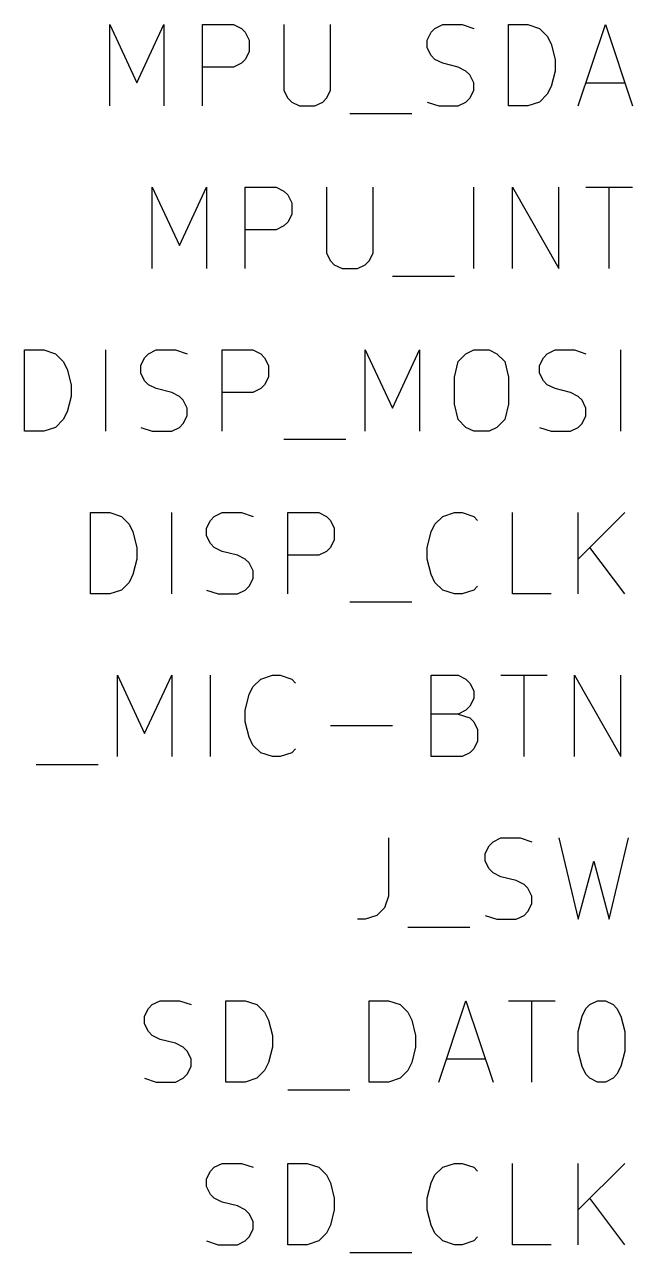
# Model space of a CAD drawing. Header units: inches. Extents: x 0.4 to 16.1, y -11.3 to -0.4.
# Drawn here: x 8.417 to 8.791, y -3.585 to -2.83 of the extents above; entities that cross this region are included whole.
import ezdxf

# ---------------------------------------------------------------- set-up
doc = ezdxf.new("R2010")
doc.units = ezdxf.units.IN
doc.header["$MEASUREMENT"] = 0
doc.layers.add('REDSIX', color=19, linetype='CONTINUOUS')

msp = doc.modelspace()

# ---------------------------------------------------------------- linework, layer by layer
at = {"layer": 'REDSIX', "linetype": 'CONTINUOUS'}
for p, q in [((8.4697, -2.8798), (8.4697, -2.8298)), ((8.4697, -2.8298), (8.48637, -2.86552)), ((8.48637, -2.86552), (8.50303, -2.8298)), ((8.50303, -2.8298), (8.50303, -2.8798)), ((8.52684, -2.8798), (8.52684, -2.8298)), ((8.52684, -2.8298), (8.54589, -2.8298)), ((8.54589, -2.8298), (8.55065, -2.83218)), ((8.57684, -2.8298), (8.57684, -2.87028)), ((8.60541, -2.87028), (8.60541, -2.8298)), ((8.6697, -2.83218), (8.67446, -2.8298)), ((8.67446, -2.8298), (8.68636, -2.8298)), ((8.68636, -2.8298), (8.69351, -2.83218)), ((8.71493, -2.8798), (8.71493, -2.8298)), ((8.71493, -2.8298), (8.72684, -2.8298)), ((8.72684, -2.8298), (8.73398, -2.83218)), ((8.75779, -2.8798), (8.77446, -2.8298)), ((8.77446, -2.8298), (8.79113, -2.8798)), ((8.55065, -2.83218), (8.55303, -2.83456)), ((8.55303, -2.83456), (8.55541, -2.83932)), ((8.66494, -2.83932), (8.66731, -2.83456)), ((8.66731, -2.83456), (8.6697, -2.83218)), ((8.73398, -2.83218), (8.73874, -2.83694)), ((8.73874, -2.83694), (8.74113, -2.8417)), ((8.55541, -2.83932), (8.55541, -2.84647)), ((8.66494, -2.84409), (8.66494, -2.83932)), ((8.66731, -2.84885), (8.66494, -2.84409)), ((8.74113, -2.8417), (8.7435, -2.85123)), ((8.55303, -2.85123), (8.55065, -2.85361)), ((8.55541, -2.84647), (8.55303, -2.85123)), ((8.6697, -2.85123), (8.66731, -2.84885)), ((8.67446, -2.85361), (8.6697, -2.85123)), ((8.7435, -2.85123), (8.7435, -2.85837)), ((8.54589, -2.85599), (8.52684, -2.85599)), ((8.55065, -2.85361), (8.54589, -2.85599)), ((8.68398, -2.85599), (8.67446, -2.85361)), ((8.68874, -2.85837), (8.68398, -2.85599)), ((8.69113, -2.86075), (8.68874, -2.85837)), ((8.7435, -2.85837), (8.74113, -2.86789)), ((8.69351, -2.86552), (8.69113, -2.86075)), ((8.69351, -2.87028), (8.69351, -2.86552)), ((8.74113, -2.86789), (8.73874, -2.87266)), ((8.76256, -2.86552), (8.78636, -2.86552)), ((8.57684, -2.87028), (8.57922, -2.87504)), ((8.57922, -2.87504), (8.5816, -2.87742)), ((8.60065, -2.87742), (8.60303, -2.87504)), ((8.60303, -2.87504), (8.60541, -2.87028)), ((8.68874, -2.87742), (8.69113, -2.87504)), ((8.69113, -2.87504), (8.69351, -2.87028)), ((8.73874, -2.87266), (8.73398, -2.87742)), ((8.5816, -2.87742), (8.58636, -2.8798)), ((8.58636, -2.8798), (8.59589, -2.8798)), ((8.59589, -2.8798), (8.60065, -2.87742)), ((8.66494, -2.87742), (8.67208, -2.8798)), ((8.67208, -2.8798), (8.68398, -2.8798)), ((8.68398, -2.8798), (8.68874, -2.87742)), ((8.72684, -2.8798), (8.71493, -2.8798)), ((8.73398, -2.87742), (8.72684, -2.8798)), ((8.61732, -2.88456), (8.65541, -2.88456)), ((8.49589, -2.9798), (8.49589, -2.9298)), ((8.49589, -2.9298), (8.51256, -2.96552)), ((8.51256, -2.96552), (8.52922, -2.9298)), ((8.52922, -2.9298), (8.52922, -2.9798)), ((8.55303, -2.9798), (8.55303, -2.9298)), ((8.55303, -2.9298), (8.57207, -2.9298)), ((8.57207, -2.9298), (8.57684, -2.93218)), ((8.57684, -2.93218), (8.57922, -2.93456)), ((8.57922, -2.93456), (8.5816, -2.93932)), ((8.60303, -2.9298), (8.60303, -2.97028)), ((8.6316, -2.97028), (8.6316, -2.9298)), ((8.6935, -2.9798), (8.6935, -2.9298)), ((8.71731, -2.9798), (8.71731, -2.9298)), ((8.71731, -2.9298), (8.74589, -2.9798)), ((8.74589, -2.9798), (8.74589, -2.9298)), ((8.76256, -2.9298), (8.79113, -2.9298)), ((8.77684, -2.9798), (8.77684, -2.9298)), ((8.5816, -2.93932), (8.5816, -2.94647)), ((8.5816, -2.94647), (8.57922, -2.95123)), ((8.57207, -2.95599), (8.55303, -2.95599)), ((8.57684, -2.95361), (8.57207, -2.95599)), ((8.57922, -2.95123), (8.57684, -2.95361)), ((8.60303, -2.97028), (8.60541, -2.97504)), ((8.62922, -2.97504), (8.6316, -2.97028)), ((8.60541, -2.97504), (8.60779, -2.97742)), ((8.60779, -2.97742), (8.61255, -2.9798)), ((8.61255, -2.9798), (8.62207, -2.9798)), ((8.62207, -2.9798), (8.62684, -2.97742)), ((8.62684, -2.97742), (8.62922, -2.97504)), ((8.64351, -2.98456), (8.6816, -2.98456)), ((8.41731, -3.0798), (8.41731, -3.0298)), ((8.41731, -3.0298), (8.42922, -3.0298)), ((8.42922, -3.0298), (8.43636, -3.03218)), ((8.43636, -3.03218), (8.44113, -3.03694)), ((8.46731, -3.0798), (8.46731, -3.0298)), ((8.49113, -3.03456), (8.49351, -3.03218)), ((8.49351, -3.03218), (8.49827, -3.0298)), ((8.49827, -3.0298), (8.51017, -3.0298)), ((8.51017, -3.0298), (8.51732, -3.03218)), ((8.53874, -3.0798), (8.53874, -3.0298)), ((8.53874, -3.0298), (8.55779, -3.0298)), ((8.55779, -3.0298), (8.56256, -3.03218)), ((8.56256, -3.03218), (8.56494, -3.03456)), ((8.62684, -3.0798), (8.62684, -3.0298)), ((8.62684, -3.0298), (8.64351, -3.06552)), ((8.64351, -3.06552), (8.66017, -3.0298)), ((8.66017, -3.0298), (8.66017, -3.0798)), ((8.68398, -3.03694), (8.68874, -3.03218)), ((8.68874, -3.03218), (8.6935, -3.0298)), ((8.6935, -3.0298), (8.70303, -3.0298)), ((8.70303, -3.0298), (8.70779, -3.03218)), ((8.70779, -3.03218), (8.71255, -3.03694)), ((8.73636, -3.03456), (8.73874, -3.03218)), ((8.73874, -3.03218), (8.74351, -3.0298)), ((8.74351, -3.0298), (8.75541, -3.0298)), ((8.75541, -3.0298), (8.76256, -3.03218)), ((8.78398, -3.0798), (8.78398, -3.0298)), ((8.44113, -3.03694), (8.44351, -3.0417)), ((8.48875, -3.03932), (8.49113, -3.03456)), ((8.48875, -3.04409), (8.48875, -3.03932)), ((8.56494, -3.03456), (8.56731, -3.03932)), ((8.56731, -3.03932), (8.56731, -3.04647)), ((8.6816, -3.04647), (8.68398, -3.03694)), ((8.71255, -3.03694), (8.71493, -3.04647)), ((8.73398, -3.03932), (8.73636, -3.03456)), ((8.73398, -3.04409), (8.73398, -3.03932)), ((8.44351, -3.0417), (8.44589, -3.05123)), ((8.49113, -3.04885), (8.48875, -3.04409)), ((8.49351, -3.05123), (8.49113, -3.04885)), ((8.56731, -3.04647), (8.56494, -3.05123)), ((8.6816, -3.06313), (8.6816, -3.04647)), ((8.71493, -3.04647), (8.71493, -3.06313)), ((8.73636, -3.04885), (8.73398, -3.04409)), ((8.73874, -3.05123), (8.73636, -3.04885)), ((8.44589, -3.05123), (8.44589, -3.05837)), ((8.49827, -3.05361), (8.49351, -3.05123)), ((8.5078, -3.05599), (8.49827, -3.05361)), ((8.51256, -3.05837), (8.5078, -3.05599)), ((8.55779, -3.05599), (8.53874, -3.05599)), ((8.56256, -3.05361), (8.55779, -3.05599)), ((8.56494, -3.05123), (8.56256, -3.05361)), ((8.74351, -3.05361), (8.73874, -3.05123)), ((8.75303, -3.05599), (8.74351, -3.05361)), ((8.75779, -3.05837), (8.75303, -3.05599)), ((8.44589, -3.05837), (8.44351, -3.06789)), ((8.51494, -3.06075), (8.51256, -3.05837)), ((8.51732, -3.06552), (8.51494, -3.06075)), ((8.68398, -3.07266), (8.6816, -3.06313)), ((8.71493, -3.06313), (8.71255, -3.07266)), ((8.76017, -3.06075), (8.75779, -3.05837)), ((8.76256, -3.06552), (8.76017, -3.06075)), ((8.44351, -3.06789), (8.44113, -3.07266)), ((8.51494, -3.07504), (8.51732, -3.07028)), ((8.51732, -3.07028), (8.51732, -3.06552)), ((8.76017, -3.07504), (8.76256, -3.07028)), ((8.76256, -3.07028), (8.76256, -3.06552)), ((8.43636, -3.07742), (8.42922, -3.0798)), ((8.44113, -3.07266), (8.43636, -3.07742)), ((8.48875, -3.07742), (8.49589, -3.0798)), ((8.5078, -3.0798), (8.51256, -3.07742)), ((8.51256, -3.07742), (8.51494, -3.07504)), ((8.68874, -3.07742), (8.68398, -3.07266)), ((8.6935, -3.0798), (8.68874, -3.07742)), ((8.70779, -3.07742), (8.70303, -3.0798)), ((8.71255, -3.07266), (8.70779, -3.07742)), ((8.73398, -3.07742), (8.74113, -3.0798)), ((8.75303, -3.0798), (8.75779, -3.07742)), ((8.75779, -3.07742), (8.76017, -3.07504)), ((8.42922, -3.0798), (8.41731, -3.0798)), ((8.49589, -3.0798), (8.5078, -3.0798)), ((8.57684, -3.08456), (8.61494, -3.08456)), ((8.70303, -3.0798), (8.6935, -3.0798)), ((8.74113, -3.0798), (8.75303, -3.0798)), ((8.45779, -3.1798), (8.45779, -3.1298)), ((8.45779, -3.1298), (8.4697, -3.1298)), ((8.4697, -3.1298), (8.47684, -3.13218)), ((8.47684, -3.13218), (8.4816, -3.13694)), ((8.50779, -3.1798), (8.50779, -3.1298)), ((8.5316, -3.13456), (8.53398, -3.13218)), ((8.53398, -3.13218), (8.53875, -3.1298)), ((8.53875, -3.1298), (8.55065, -3.1298)), ((8.55065, -3.1298), (8.5578, -3.13218)), ((8.57922, -3.1798), (8.57922, -3.1298)), ((8.57922, -3.1298), (8.59827, -3.1298)), ((8.59827, -3.1298), (8.60303, -3.13218)), ((8.60303, -3.13218), (8.60541, -3.13456)), ((8.6697, -3.13694), (8.67446, -3.13218)), ((8.67446, -3.13218), (8.6816, -3.1298)), ((8.6816, -3.1298), (8.68636, -3.1298)), ((8.68636, -3.1298), (8.69351, -3.13218)), ((8.69351, -3.13218), (8.69589, -3.13456)), ((8.71731, -3.1798), (8.71731, -3.1298)), ((8.75779, -3.1798), (8.75779, -3.1298)), ((8.78636, -3.1298), (8.75779, -3.15837)), ((8.4816, -3.13694), (8.48398, -3.1417)), ((8.52922, -3.13932), (8.5316, -3.13456)), ((8.52922, -3.14409), (8.52922, -3.13932)), ((8.60541, -3.13456), (8.60779, -3.13932)), ((8.60779, -3.13932), (8.60779, -3.14647)), ((8.66731, -3.1417), (8.6697, -3.13694)), ((8.48398, -3.1417), (8.48636, -3.15123)), ((8.5316, -3.14885), (8.52922, -3.14409)), ((8.60779, -3.14647), (8.60541, -3.15123)), ((8.66494, -3.15123), (8.66731, -3.1417)), ((8.48636, -3.15123), (8.48636, -3.15837)), ((8.53398, -3.15123), (8.5316, -3.14885)), ((8.53875, -3.15361), (8.53398, -3.15123)), ((8.54827, -3.15599), (8.53875, -3.15361)), ((8.60303, -3.15361), (8.59827, -3.15599)), ((8.60541, -3.15123), (8.60303, -3.15361)), ((8.66494, -3.15837), (8.66494, -3.15123)), ((8.78636, -3.1798), (8.76494, -3.15123)), ((8.48636, -3.15837), (8.48398, -3.16789)), ((8.55303, -3.15837), (8.54827, -3.15599)), ((8.55541, -3.16075), (8.55303, -3.15837)), ((8.5578, -3.16552), (8.55541, -3.16075)), ((8.59827, -3.15599), (8.57922, -3.15599)), ((8.66731, -3.16789), (8.66494, -3.15837)), ((8.48398, -3.16789), (8.4816, -3.17266)), ((8.5578, -3.17028), (8.5578, -3.16552)), ((8.6697, -3.17266), (8.66731, -3.16789)), ((8.47684, -3.17742), (8.4697, -3.1798)), ((8.4816, -3.17266), (8.47684, -3.17742)), ((8.52922, -3.17742), (8.53637, -3.1798)), ((8.54827, -3.1798), (8.55303, -3.17742)), ((8.55303, -3.17742), (8.55541, -3.17504)), ((8.55541, -3.17504), (8.5578, -3.17028)), ((8.67446, -3.17742), (8.6697, -3.17266)), ((8.6816, -3.1798), (8.67446, -3.17742)), ((8.69351, -3.17742), (8.68636, -3.1798)), ((8.69589, -3.17504), (8.69351, -3.17742)), ((8.4697, -3.1798), (8.45779, -3.1798)), ((8.53637, -3.1798), (8.54827, -3.1798)), ((8.61732, -3.18456), (8.65541, -3.18456)), ((8.68636, -3.1798), (8.6816, -3.1798)), ((8.74113, -3.1798), (8.71731, -3.1798)), ((8.47446, -3.2798), (8.47446, -3.2298)), ((8.47446, -3.2298), (8.49113, -3.26552)), ((8.49113, -3.26552), (8.50779, -3.2298)), ((8.50779, -3.2298), (8.50779, -3.2798)), ((8.5316, -3.2798), (8.5316, -3.2298)), ((8.56256, -3.23218), (8.5697, -3.2298)), ((8.5697, -3.2298), (8.57446, -3.2298)), ((8.57446, -3.2298), (8.5816, -3.23218)), ((8.66731, -3.2798), (8.66731, -3.2298)), ((8.66731, -3.2298), (8.68398, -3.2298)), ((8.68398, -3.2298), (8.68874, -3.23218)), ((8.71017, -3.2298), (8.73874, -3.2298)), ((8.72446, -3.2798), (8.72446, -3.2298)), ((8.75541, -3.2798), (8.75541, -3.2298)), ((8.75541, -3.2298), (8.78398, -3.2798)), ((8.78398, -3.2798), (8.78398, -3.2298)), ((8.55541, -3.2417), (8.55779, -3.23694)), ((8.55779, -3.23694), (8.56256, -3.23218)), ((8.5816, -3.23218), (8.58398, -3.23456)), ((8.68874, -3.23218), (8.69113, -3.23456)), ((8.69113, -3.23456), (8.69351, -3.23932)), ((8.55303, -3.25123), (8.55541, -3.2417)), ((8.69351, -3.24409), (8.69113, -3.24885)), ((8.69351, -3.23932), (8.69351, -3.24409)), ((8.55303, -3.25837), (8.55303, -3.25123)), ((8.68874, -3.25123), (8.68398, -3.25361)), ((8.69113, -3.24885), (8.68874, -3.25123)), ((8.55541, -3.26789), (8.55303, -3.25837)), ((8.68398, -3.25361), (8.66731, -3.25361)), ((8.68398, -3.25361), (8.69113, -3.25599)), ((8.69113, -3.25599), (8.69351, -3.25837)), ((8.69351, -3.25837), (8.69589, -3.26313)), ((8.55779, -3.27266), (8.55541, -3.26789)), ((8.60541, -3.26075), (8.64351, -3.26075)), ((8.69589, -3.26313), (8.69589, -3.27028)), ((8.56256, -3.27742), (8.55779, -3.27266)), ((8.58398, -3.27504), (8.5816, -3.27742)), ((8.69351, -3.27504), (8.69113, -3.27742)), ((8.69589, -3.27028), (8.69351, -3.27504)), ((8.5697, -3.2798), (8.56256, -3.27742)), ((8.57446, -3.2798), (8.5697, -3.2798)), ((8.5816, -3.27742), (8.57446, -3.2798)), ((8.68636, -3.2798), (8.66731, -3.2798)), ((8.69113, -3.27742), (8.68636, -3.2798)), ((8.42446, -3.28456), (8.46256, -3.28456)), ((8.64113, -3.3298), (8.64113, -3.36552)), ((8.70065, -3.33932), (8.70303, -3.33456)), ((8.70303, -3.33456), (8.70541, -3.33218)), ((8.70541, -3.33218), (8.71018, -3.3298)), ((8.71018, -3.3298), (8.72208, -3.3298)), ((8.72208, -3.3298), (8.72922, -3.33218)), ((8.74589, -3.3298), (8.7578, -3.3798)), ((8.77684, -3.3798), (8.78875, -3.3298)), ((8.70065, -3.34409), (8.70065, -3.33932)), ((8.70303, -3.34885), (8.70065, -3.34409)), ((8.70541, -3.35123), (8.70303, -3.34885)), ((8.7578, -3.3798), (8.76732, -3.34409)), ((8.76732, -3.34409), (8.77684, -3.3798)), ((8.71018, -3.35361), (8.70541, -3.35123)), ((8.7197, -3.35599), (8.71018, -3.35361)), ((8.72446, -3.35837), (8.7197, -3.35599)), ((8.72684, -3.36075), (8.72446, -3.35837)), ((8.64113, -3.36552), (8.63875, -3.37266)), ((8.72922, -3.36552), (8.72684, -3.36075)), ((8.72922, -3.37028), (8.72922, -3.36552)), ((8.63875, -3.37266), (8.63399, -3.37742)), ((8.72684, -3.37504), (8.72922, -3.37028)), ((8.62684, -3.3798), (8.62208, -3.3798)), ((8.63399, -3.37742), (8.62684, -3.3798)), ((8.70065, -3.37742), (8.7078, -3.3798)), ((8.7078, -3.3798), (8.7197, -3.3798)), ((8.7197, -3.3798), (8.72446, -3.37742)), ((8.72446, -3.37742), (8.72684, -3.37504)), ((8.65304, -3.38456), (8.69113, -3.38456)), ((8.49351, -3.43456), (8.49589, -3.43218)), ((8.49589, -3.43218), (8.50065, -3.4298)), ((8.50065, -3.4298), (8.51256, -3.4298)), ((8.51256, -3.4298), (8.5197, -3.43218)), ((8.54113, -3.4798), (8.54113, -3.4298)), ((8.54113, -3.4298), (8.55303, -3.4298)), ((8.55303, -3.4298), (8.56017, -3.43218)), ((8.56017, -3.43218), (8.56494, -3.43694)), ((8.62922, -3.4798), (8.62922, -3.4298)), ((8.62922, -3.4298), (8.64113, -3.4298)), ((8.64113, -3.4298), (8.64827, -3.43218)), ((8.64827, -3.43218), (8.65303, -3.43694)), ((8.67208, -3.4798), (8.68874, -3.4298)), ((8.68874, -3.4298), (8.70541, -3.4798)), ((8.71494, -3.4298), (8.74351, -3.4298)), ((8.72922, -3.4798), (8.72922, -3.4298)), ((8.76256, -3.43456), (8.76494, -3.43218)), ((8.76494, -3.43218), (8.7697, -3.4298)), ((8.7697, -3.4298), (8.77446, -3.4298)), ((8.77446, -3.4298), (8.77922, -3.43218)), ((8.77922, -3.43218), (8.7816, -3.43456)), ((8.49113, -3.43932), (8.49351, -3.43456)), ((8.49113, -3.44409), (8.49113, -3.43932)), ((8.56494, -3.43694), (8.56732, -3.4417)), ((8.56732, -3.4417), (8.5697, -3.45123)), ((8.65303, -3.43694), (8.65541, -3.4417)), ((8.65541, -3.4417), (8.65779, -3.45123)), ((8.7578, -3.44885), (8.76017, -3.43932)), ((8.76017, -3.43932), (8.76256, -3.43456)), ((8.7816, -3.43456), (8.78398, -3.43932)), ((8.78398, -3.43932), (8.78637, -3.44885)), ((8.49351, -3.44885), (8.49113, -3.44409)), ((8.49589, -3.45123), (8.49351, -3.44885)), ((8.7578, -3.46075), (8.7578, -3.44885)), ((8.78637, -3.44885), (8.78637, -3.46075)), ((8.50065, -3.45361), (8.49589, -3.45123)), ((8.51018, -3.45599), (8.50065, -3.45361)), ((8.51494, -3.45837), (8.51018, -3.45599)), ((8.5697, -3.45123), (8.5697, -3.45837)), ((8.65779, -3.45123), (8.65779, -3.45837)), ((8.51732, -3.46075), (8.51494, -3.45837)), ((8.5197, -3.46552), (8.51732, -3.46075)), ((8.5697, -3.45837), (8.56732, -3.46789)), ((8.65779, -3.45837), (8.65541, -3.46789)), ((8.76017, -3.47028), (8.7578, -3.46075)), ((8.78637, -3.46075), (8.78398, -3.47028)), ((8.51732, -3.47504), (8.5197, -3.47028)), ((8.5197, -3.47028), (8.5197, -3.46552)), ((8.56732, -3.46789), (8.56494, -3.47266)), ((8.65541, -3.46789), (8.65303, -3.47266)), ((8.67684, -3.46552), (8.70065, -3.46552)), ((8.76256, -3.47504), (8.76017, -3.47028)), ((8.78398, -3.47028), (8.7816, -3.47504)), ((8.49113, -3.47742), (8.49827, -3.4798)), ((8.51018, -3.4798), (8.51494, -3.47742)), ((8.51494, -3.47742), (8.51732, -3.47504)), ((8.56017, -3.47742), (8.55303, -3.4798)), ((8.56494, -3.47266), (8.56017, -3.47742)), ((8.64827, -3.47742), (8.64113, -3.4798)), ((8.65303, -3.47266), (8.64827, -3.47742)), ((8.76494, -3.47742), (8.76256, -3.47504)), ((8.7697, -3.4798), (8.76494, -3.47742)), ((8.77922, -3.47742), (8.77446, -3.4798)), ((8.7816, -3.47504), (8.77922, -3.47742)), ((8.49827, -3.4798), (8.51018, -3.4798)), ((8.55303, -3.4798), (8.54113, -3.4798)), ((8.57922, -3.48456), (8.61732, -3.48456)), ((8.64113, -3.4798), (8.62922, -3.4798)), ((8.77446, -3.4798), (8.7697, -3.4798)), ((8.5316, -3.53456), (8.53398, -3.53218)), ((8.53398, -3.53218), (8.53875, -3.5298)), ((8.53875, -3.5298), (8.55065, -3.5298)), ((8.55065, -3.5298), (8.5578, -3.53218)), ((8.57922, -3.5798), (8.57922, -3.5298)), ((8.57922, -3.5298), (8.59113, -3.5298)), ((8.59113, -3.5298), (8.59827, -3.53218)), ((8.59827, -3.53218), (8.60303, -3.53694)), ((8.6697, -3.53694), (8.67446, -3.53218)), ((8.67446, -3.53218), (8.6816, -3.5298)), ((8.6816, -3.5298), (8.68636, -3.5298)), ((8.68636, -3.5298), (8.69351, -3.53218)), ((8.69351, -3.53218), (8.69589, -3.53456)), ((8.71731, -3.5798), (8.71731, -3.5298)), ((8.75779, -3.5798), (8.75779, -3.5298)), ((8.78636, -3.5298), (8.75779, -3.55837)), ((8.52922, -3.53932), (8.5316, -3.53456)), ((8.52922, -3.54409), (8.52922, -3.53932)), ((8.60303, -3.53694), (8.60541, -3.5417)), ((8.66731, -3.5417), (8.6697, -3.53694)), ((8.5316, -3.54885), (8.52922, -3.54409)), ((8.60541, -3.5417), (8.60779, -3.55123)), ((8.66494, -3.55123), (8.66731, -3.5417)), ((8.53398, -3.55123), (8.5316, -3.54885)), ((8.53875, -3.55361), (8.53398, -3.55123)), ((8.54827, -3.55599), (8.53875, -3.55361)), ((8.60779, -3.55123), (8.60779, -3.55837)), ((8.66494, -3.55837), (8.66494, -3.55123)), ((8.78636, -3.5798), (8.76494, -3.55123)), ((8.55303, -3.55837), (8.54827, -3.55599)), ((8.55541, -3.56075), (8.55303, -3.55837)), ((8.5578, -3.56552), (8.55541, -3.56075)), ((8.60779, -3.55837), (8.60541, -3.56789)), ((8.66731, -3.56789), (8.66494, -3.55837)), ((8.5578, -3.57028), (8.5578, -3.56552)), ((8.60541, -3.56789), (8.60303, -3.57266)), ((8.6697, -3.57266), (8.66731, -3.56789)), ((8.52922, -3.57742), (8.53637, -3.5798)), ((8.54827, -3.5798), (8.55303, -3.57742)), ((8.55303, -3.57742), (8.55541, -3.57504)), ((8.55541, -3.57504), (8.5578, -3.57028)), ((8.59827, -3.57742), (8.59113, -3.5798)), ((8.60303, -3.57266), (8.59827, -3.57742)), ((8.67446, -3.57742), (8.6697, -3.57266)), ((8.6816, -3.5798), (8.67446, -3.57742)), ((8.69351, -3.57742), (8.68636, -3.5798)), ((8.69589, -3.57504), (8.69351, -3.57742)), ((8.53637, -3.5798), (8.54827, -3.5798)), ((8.59113, -3.5798), (8.57922, -3.5798)), ((8.61732, -3.58456), (8.65541, -3.58456)), ((8.68636, -3.5798), (8.6816, -3.5798)), ((8.74113, -3.5798), (8.71731, -3.5798))]:
    msp.add_line(p, q, dxfattribs=at)

doc.saveas('drawing.dxf')
